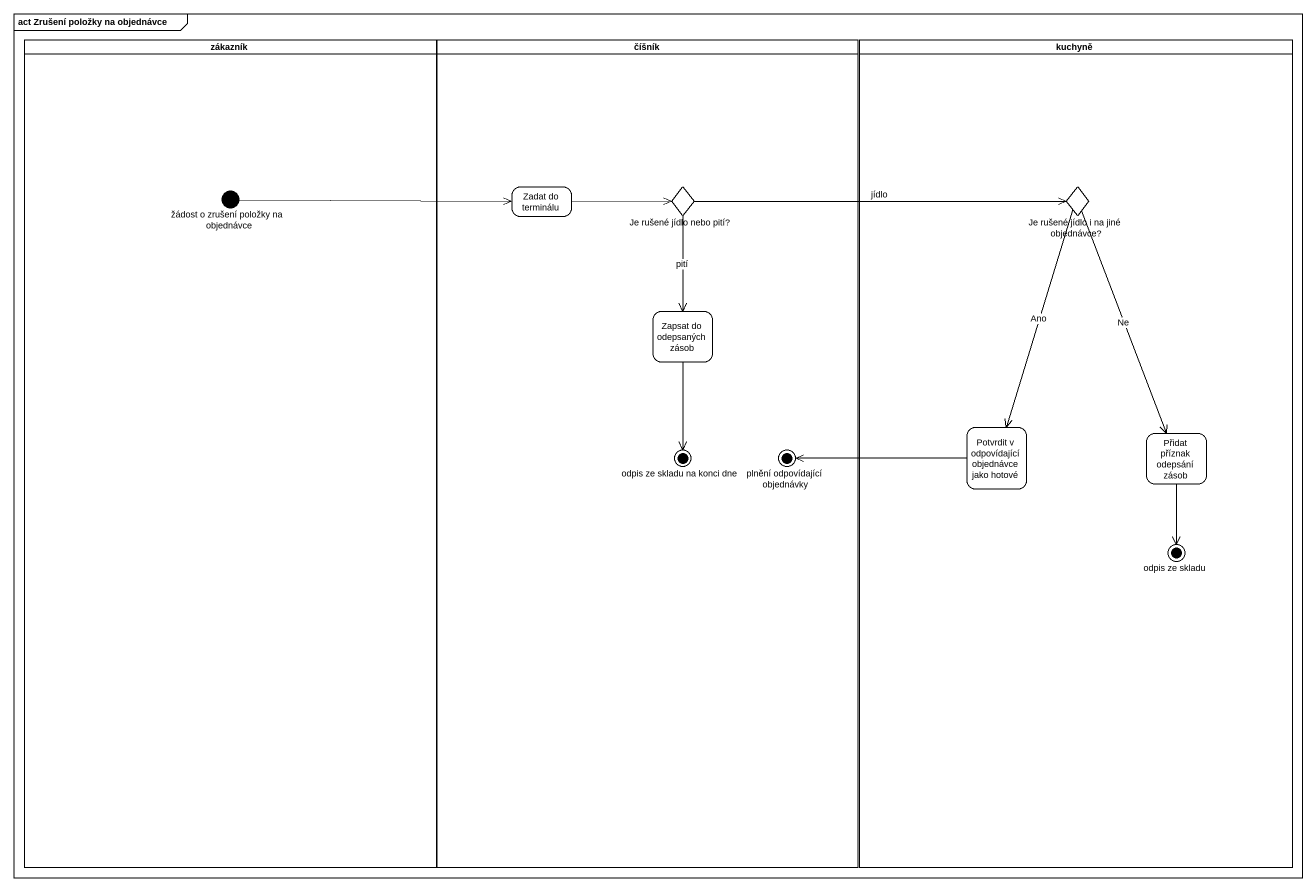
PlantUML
@startuml
mainframe act Zrušení položky na objednávce
hide empty description
state zákazník <<partition>> {
  state "žádost o zrušení položky na objednávce" as žádost_o_zrušení_položky_na <<start>>
}
state číšník <<partition>> {
  state "Zadat do terminálu" as Zadat_do_terminálu
  state "Je rušené jídlo nebo pití?" as Je_rušené_jídlo_nebo_pití <<choice>>
  state "Zapsat do odepsaných zásob" as Zapsat_do_odepsaných_zásob
  state "odpis ze skladu na konci dne" as odpis_ze_skladu_na_konci_dne <<end>>
  state "plnění odpovídající objednávky" as plnění_odpovídající <<end>>
}
state kuchyně <<partition>> {
  state "Je rušené jídlo i na jiné objednávce?" as Je_rušené_jídlo_i_na_jiné <<choice>>
  state "Potvrdit v odpovídající objednávce jako hotové" as Potvrdit_v_odpovídající
  state "Přidat příznak odepsání zásob" as Přidat_příznak_odepsání
  state "odpis ze skladu" as odpis_ze_skladu <<end>>
}
žádost_o_zrušení_položky_na -right-> Zadat_do_terminálu
Zadat_do_terminálu -right-> Je_rušené_jídlo_nebo_pití
Je_rušené_jídlo_nebo_pití -right-> Je_rušené_jídlo_i_na_jiné : jídlo
Je_rušené_jídlo_nebo_pití --> Zapsat_do_odepsaných_zásob : pití
Je_rušené_jídlo_i_na_jiné --> Potvrdit_v_odpovídající : Ano
Je_rušené_jídlo_i_na_jiné --> Přidat_příznak_odepsání : Ne
Zapsat_do_odepsaných_zásob --> odpis_ze_skladu_na_konci_dne
Potvrdit_v_odpovídající -left-> plnění_odpovídající
Přidat_příznak_odepsání --> odpis_ze_skladu
@enduml
